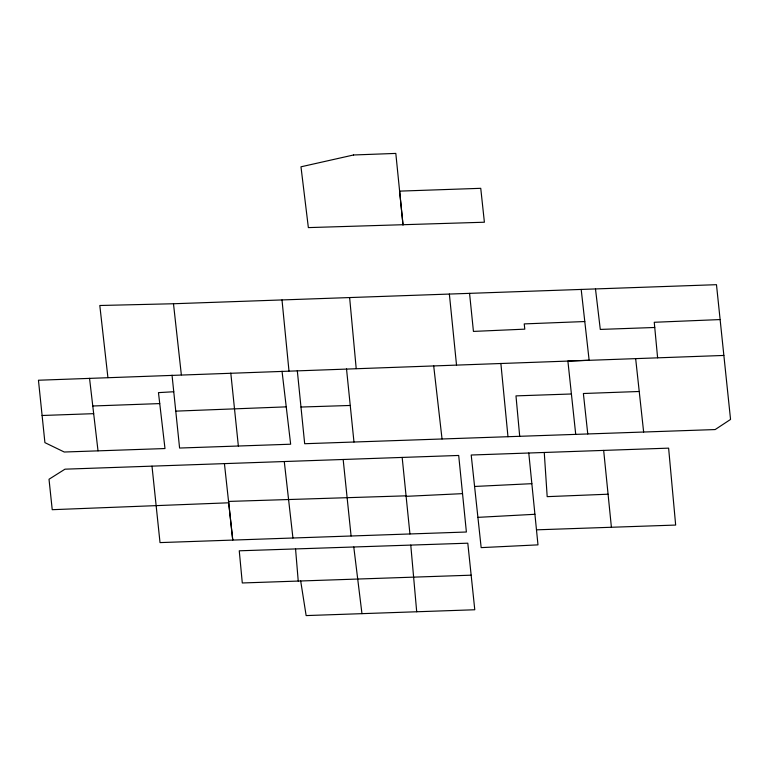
<?xml version="1.0" encoding="UTF-8"?>
<svg xmlns="http://www.w3.org/2000/svg" width="769" height="769" viewBox="0 0 769 769"><rect width="100%" height="100%" fill="white"/><g stroke="black" fill="none" stroke-linecap="round" stroke-linejoin="round"><path stroke-width="1.15" d="M173.756 391.748L158.462 392.623L164.989 448.548L64.26 452.018L44.91 442.636L38.45 380.232L723.869 355.441M477.914 517.354L534.916 514.288M474.579 486.46L531.85 483.672M151.993 466.149L160.019 542.597L466.389 532.013L462.534 493.64L406.119 496.341L406.061 495.832L228.547 501.426L232.757 540.088L224.433 463.62M720.12 319.568L654.256 322.278L657.61 357.806M608.068 494.207L547.182 496.649L544.26 452.48M584.786 321.538L524.227 323.903L524.804 329.151L473.435 331.41L469.561 293.354M175.765 411.136L286.241 406.859M228.691 502.801L52.225 509.693L49.014 479.25L64.98 469.177L458.699 455.459L462.534 493.64M639.231 391.488L583.383 393.507L587.766 433.966M107.92 377.608L99.807 305.495L173.486 303.745L716.477 284.684L730.55 419.432L715.16 429.563L304.678 443.723L297.305 370.687M654.746 327.479L600.291 329.42L595.485 288.933M92.78 405.994L159.741 403.59M42.093 415.491L93.674 413.664M571.405 393.988L515.98 395.881L519.7 436.311M536.474 529.831L675.663 525.064L668.617 448.144L471.205 455.017L481.163 547.624L537.983 544.865L528.774 453.018M471.157 575.183L242.293 582.969L239.255 550.806L467.802 543.193L474.781 609.759L306.139 615.585L300.689 580.98M300.977 407.041L350.241 405.465M353.778 546.99L361.959 613.652M282.031 371.235L290.653 444.213L179.59 448.039L172.035 375.185M89.54 378.31L98.019 450.855M433.687 365.813L442.04 438.984M284.28 461.535L292.931 538.002M581.191 289.432L589.131 360.257L567.887 361.017L575.721 434.379M173.486 303.745L181.349 374.83M635.655 358.594L643.643 432.034M238.361 446.01L230.796 373.071M343.166 459.487L351.087 535.993M603.665 450.403L611.403 527.265M449.365 294.066L456.517 365.006M402.168 457.43L409.935 533.965M346.521 368.928L353.971 442.031M282.002 299.939L288.981 370.985M500.869 363.41L507.973 436.715M349.626 297.565L356.201 368.582M416.702 611.768L410.771 545.096M295.556 548.931L298.237 581.066M353.548 154.982L300.977 166.806L308.359 227.605L484.393 222.222L480.75 188.318L399.611 191.125L403.033 225.077L395.814 153.416L353.548 154.982"/></g></svg>
